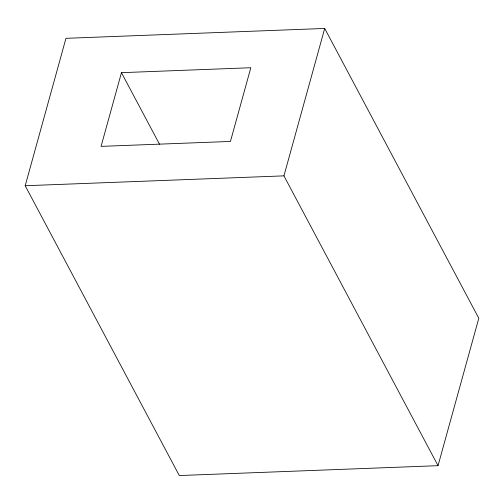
<?xml version="1.0" encoding="UTF-8"?>
<svg xmlns="http://www.w3.org/2000/svg" width="504" height="504" viewBox="0 0 504 504"><rect width="100%" height="100%" fill="white"/><g stroke="black" fill="none" stroke-linecap="round" stroke-linejoin="round"><path stroke-width="0.76" d="M25.2 185.737L65.967 38.323L324.702 28.451L478.8 318.263L438.033 465.677L179.298 475.549L25.2 185.737L283.935 175.864L438.033 465.677M121.458 72.67L101.071 146.374L230.441 141.441L250.822 67.731L121.458 72.67L159.522 144.251M283.935 175.864L324.702 28.451"/></g></svg>
